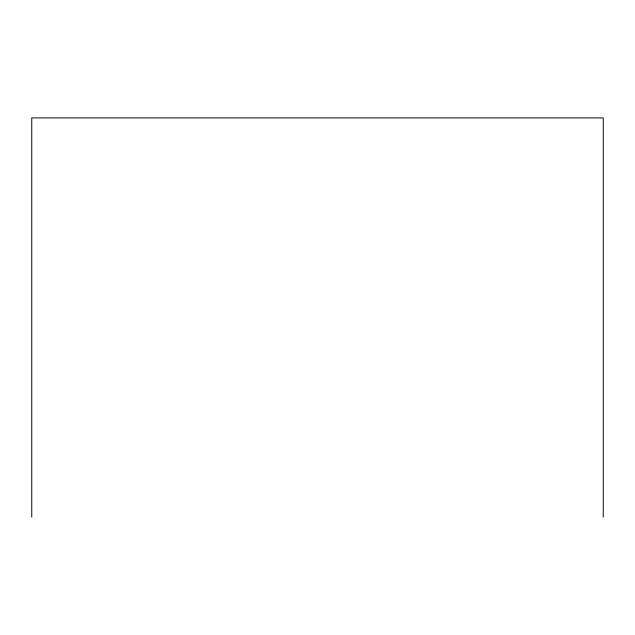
<?xml version="1.0" encoding="UTF-8"?>
<svg xmlns="http://www.w3.org/2000/svg" width="635" height="635" viewBox="0 0 635 635"><rect width="100%" height="100%" fill="white"/><g stroke="black" fill="none" stroke-linecap="round" stroke-linejoin="round"><path stroke-width="0.95" d="M603.25 517.088L603.25 117.912L31.75 117.912L31.75 517.088"/></g></svg>
